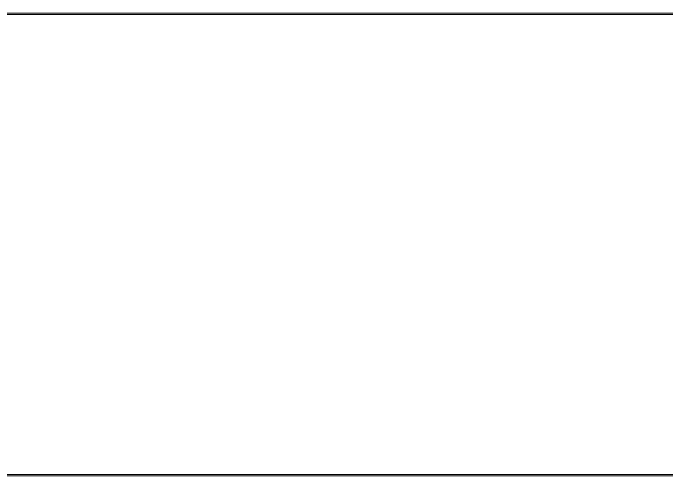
# Model space of a CAD drawing. Header units: inches. Extents: x -2274 to 2242, y -41 to -2.
# Drawn here: x 49.01 to 76.29, y -30.32 to -11.01 of the extents above; entities that cross this region are included whole.
import ezdxf

# ---------------------------------------------------------------- set-up
doc = ezdxf.new("R2010")
doc.units = ezdxf.units.IN
doc.header["$MEASUREMENT"] = 0
doc.layers.add('Layer 3', color=7, linetype='Continuous')

# ---------------------------------------------------------------- blocks, each defined once
blk = doc.blocks.new('block 20')
at = {"layer": 'Layer 3', "lineweight": 0}
blk.add_lwpolyline([(-2270.58, -11.005), (396.774, -11.005), (393.146, -30.257), (-2274.209, -30.257), (-2270.58, -11.005)], dxfattribs=at)
blk = doc.blocks.new('block 21')
at = {"layer": 'Layer 3', "lineweight": 0}
blk.add_lwpolyline([(2238.594, -30.321), (-428.76, -30.321), (-425.132, -11.069), (2242.222, -11.069), (2238.594, -30.321)], dxfattribs=at)
blk = doc.blocks.new('block 19')
at = {"layer": 'Layer 3'}
for name in ['block 20', 'block 21']:
    blk.add_blockref(name, (0, 0), dxfattribs=at)
blk = doc.blocks.new('block 18')
at = {"layer": 'Layer 3'}
blk.add_blockref('block 19', (0, 0), dxfattribs=at)
blk = doc.blocks.new('block 17')
at = {"layer": 'Layer 3'}
blk.add_blockref('block 18', (0, 0), dxfattribs=at)
blk = doc.blocks.new('block 16')
at = {"layer": 'Layer 3'}
blk.add_blockref('block 17', (0, 0), dxfattribs=at)

msp = doc.modelspace()

# ---------------------------------------------------------------- block references
at = {"layer": 'Layer 3'}
msp.add_blockref('block 16', (0, 0), dxfattribs=at)

doc.saveas('drawing.dxf')
